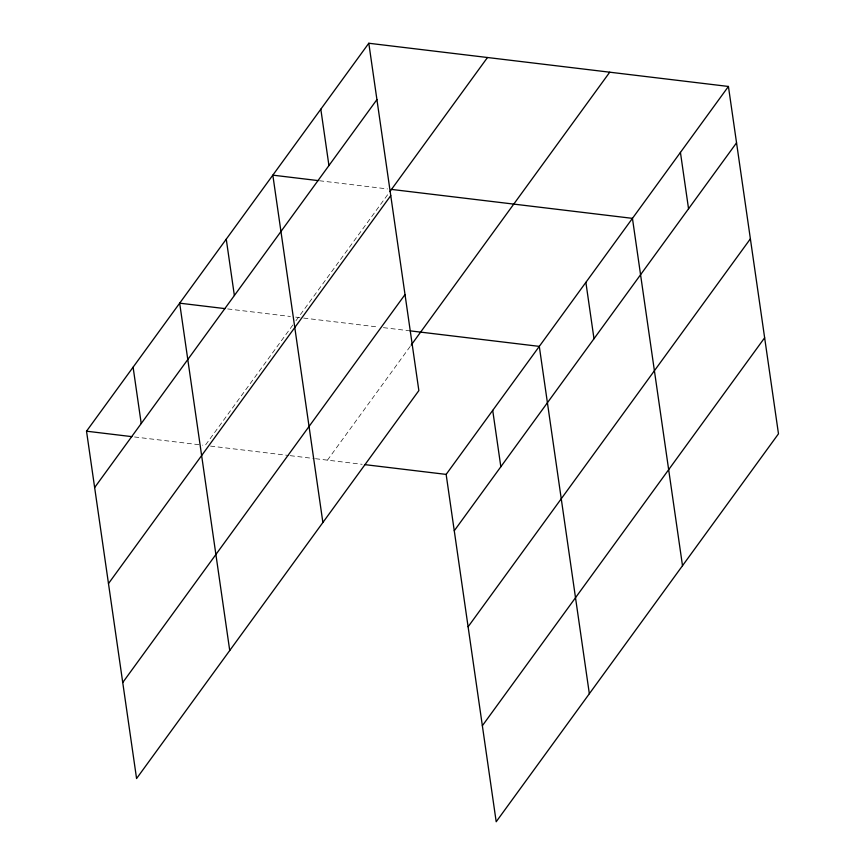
<?xml version="1.0" encoding="UTF-8"?>
<svg xmlns="http://www.w3.org/2000/svg" width="865" height="865" viewBox="0 0 865 865"><rect width="100%" height="100%" fill="white"/><g stroke="black" fill="none" stroke-linecap="round" stroke-linejoin="round"><path stroke-width="0.65" stroke-dasharray="4.33 3.24" d="M292.824 325.024L205.2 445.453L202.529 445.129M295.981 320.688L388.342 193.749M327.467 460.137L410.356 346.227M319.499 180.753L387.498 188.927M227.679 308.935L290.348 316.471M295.679 317.109L302.339 317.909M303.669 318.071L378.091 327.013M383.411 327.651L408.658 330.679M134.529 436.966L201.199 444.967M210.519 446.091L288.932 455.509M290.251 455.671L314.179 458.547M315.509 458.71L362.132 464.31"/><path stroke-width="1.3" d="M368.804 43.25L418.855 390.602L136.573 778.543L86.522 431.192L368.804 43.25L728.427 86.457L778.478 433.808L496.196 821.75L446.145 474.398L728.427 86.457M94.642 487.546L376.924 99.605M389.92 191.576L487.482 57.512M108.482 583.572L390.764 195.631M122.743 682.517L405.015 294.576M411.145 345.135L609.749 72.195M454.266 530.753L736.548 142.812M468.106 626.779L750.377 238.837M482.356 725.724L764.638 337.772M318.169 180.601L272.832 175.152L322.883 522.503M391.499 189.413L632.445 218.358L682.507 565.71M225.008 308.621L179.671 303.172L229.733 650.523M409.988 330.841L539.295 346.378L589.346 693.73M86.522 431.192L131.858 436.641M364.803 464.624L446.145 474.398M680.431 152.402L688.551 208.757M585.875 282.368L593.995 338.723M492.715 410.388L500.835 466.743M320.818 109.195L328.938 165.55M226.252 239.162L234.372 295.516M133.102 367.182L141.222 423.536"/></g></svg>
